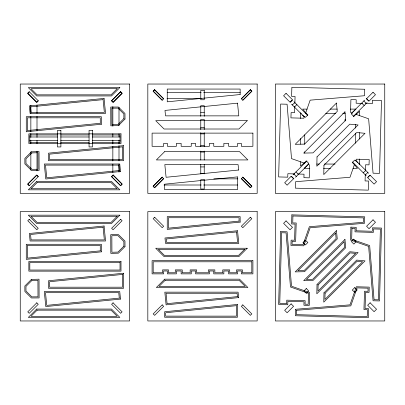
<?xml version="1.0" encoding="UTF-8"?>
<svg xmlns="http://www.w3.org/2000/svg" width="405" height="405" viewBox="0 0 405 405"><rect width="100%" height="100%" fill="white"/><g stroke="black" fill="none" stroke-linecap="round" stroke-linejoin="round"><path stroke-width="0.61" d="M294.769 106.439L294.582 112.656L291.119 112.56L290.927 117.88L303.821 118.23L304.438 116.463L305.426 117.359L307.871 114.914L305.684 112.919L310.164 100.151L364.556 95.727L364.733 89.257L291.858 87.288L291.61 96.395L295.073 96.491L294.865 103.326M365.285 174.099L365.077 180.934L368.54 181.03L368.292 190.137L295.417 188.168L295.594 181.698L349.986 177.274L354.466 164.506L352.279 162.511L354.724 160.066L355.712 160.962L356.329 159.195L369.223 159.545L369.031 164.865L365.568 164.769L365.381 170.986M29.297 91.829L27.682 93.449L36.693 102.46L38.313 100.845L29.216 91.697L27.768 93.145L36.789 102.166L38.237 100.718M162.284 177.01L153.136 186.163L154.533 187.561L163.686 178.413M241.314 99.012L250.467 89.864L251.864 91.262L242.716 100.415M290.36 102.176L292.4 100.136M292.319 104.951L294.769 102.505M296.875 104.611L294.425 107.057L291.529 104.161M345.581 119.207L344.716 120.077L345.531 120.892M352.77 112.023L361.635 103.159M364.627 100.167L361.731 103.062L364.176 105.513M293.078 174.808L306.894 160.987M353.256 116.438L367.072 102.617M295.523 177.258L298.419 174.363L295.974 171.912M298.515 174.266L307.38 165.402M363.275 172.814L365.725 170.368L368.621 173.264M365.381 174.919L367.831 172.474M367.75 177.289L369.79 175.249M351.555 113.37L356.005 109.107L350.36 109.107M308.595 164.055L304.145 168.318L309.79 168.318M355.418 114.858L359.68 111.334L359.68 115.724M304.732 162.567L300.469 166.09L300.469 161.701M167.179 92.426L201.169 92.426M203.69 92.426L240.195 92.426M167.047 98.577L201.169 98.577M307.086 109.107L302.697 109.107L306.22 113.37M330.293 109.107L337.188 109.107M200.769 112.489L204.231 112.489M325.742 113.37L335.811 113.37M342.736 113.37L345.257 113.37M200.769 127.362L204.231 127.362M200.769 133.878L204.231 133.878M57.576 134.956L29.818 134.956L29.818 142.469L57.576 142.469M60.73 134.956L89.12 134.956M92.274 134.956L120.032 134.956L120.032 142.469L92.274 142.469M29.818 136.981L57.576 136.981M60.73 136.981L89.12 136.981M92.274 136.981L120.032 136.981M29.818 140.444L57.576 140.444M60.73 140.444L89.12 140.444M92.274 140.444L120.032 140.444M60.73 142.469L89.12 142.469M200.769 145.537L204.231 145.537M200.769 152.052L204.231 152.052M316.781 164.055L319.302 164.055M324.339 164.055L335.041 164.055M200.769 166.926L204.231 166.926M323.585 168.318L330.485 168.318M353.064 168.318L357.453 168.318L353.929 164.055M200.769 173.694L204.231 173.694M213.805 178.848L237.821 178.848M164.03 184.999L201.169 184.999M203.69 184.999L237.679 184.999M362.348 103.407L356.132 103.219L356.228 99.757L350.907 99.564L350.558 112.458L352.325 113.076L351.429 114.063L353.874 116.508L355.868 114.321L368.636 118.802L373.061 173.193L379.531 173.37L381.5 100.496L372.392 100.248L372.296 103.71L365.462 103.503M294.688 173.922L287.854 173.715L287.758 177.177L278.65 176.929L280.619 104.055L287.089 104.232L291.514 158.623L304.282 163.104L306.276 160.917L308.721 163.362L307.825 164.349L309.592 164.967L309.243 177.861L303.922 177.668L304.018 174.206L297.802 174.018M366.201 98.587L368.651 101.037M363.837 100.956L366.282 103.407M355.884 160.527L365.588 170.232M293.979 101.716L307.598 115.334M352.552 162.091L366.171 175.709M294.562 107.193L304.266 116.898M293.868 174.018L296.313 176.469M291.499 176.388L293.949 178.838M242.716 177.01L251.864 186.163L250.467 187.561L241.314 178.413M163.686 99.012L154.533 89.864L153.136 91.262L162.284 100.415M38.237 176.707L36.789 175.259L27.768 184.28L29.216 185.728L38.313 176.58L36.693 174.965L27.682 183.976L29.297 185.596M355.843 160.633L357.549 162.415M358.83 163.752L359.68 164.643L359.68 158.998M301.32 113.673L300.469 112.782L300.469 118.427M302.601 115.01L304.307 116.792M359.68 132.658L359.68 138.93M355.418 124.305L355.418 128.081M355.418 133.118L355.418 143.193M304.732 134.865L304.732 144.307M304.732 151.86L304.732 153.12M300.469 138.495L300.469 144.139M204.231 116.316L204.231 105.72L200.769 105.72L200.769 116.316M204.231 129.59L204.231 119.45L200.769 119.45L200.769 129.59M204.231 132.754L204.231 146.661M204.231 151.085L204.231 159.965M204.231 164.364L204.231 173.846M200.769 132.754L200.769 146.661M200.769 151.085L200.769 159.965M200.769 164.364L200.769 173.846M118.999 107.34L118.999 125.596M118.999 133.777L118.999 136.925M118.999 140.074L118.999 143.851M118.999 145.739L118.999 160.846M118.999 163.995L118.999 172.176M112.848 106.591L112.848 126.178M112.848 133.761L112.848 136.92M112.848 140.079L112.848 143.871M112.848 146.402L112.848 160.937M112.848 164.096L112.848 172.307M37.002 105.118L37.002 113.329M37.002 116.488L37.002 131.023M37.002 133.554L37.002 137.346M37.002 140.505L37.002 143.664M37.002 151.247L37.002 170.834M30.851 105.249L30.851 113.43M30.851 116.579L30.851 131.686M30.851 133.574L30.851 137.351M30.851 140.5L30.851 143.648M30.851 151.829L30.851 170.085M317.019 156.892L316.821 166.217L358.081 124.958L349.748 124.163L317.019 156.892M317.019 284.467L316.821 293.792L358.081 252.533L349.748 251.738L317.019 284.467M318.102 284.933L317.971 291.094L355.666 253.403L350.158 252.877L318.102 284.933M323.97 165.245L323.772 174.57L365.026 133.311L356.699 132.516L323.97 165.245M323.97 292.82L323.772 302.145L365.026 260.886L356.699 260.091L323.97 292.82M325.053 293.281L324.921 299.447L362.612 261.751L357.104 261.23L325.053 293.281M280.619 231.63L278.65 304.504L287.758 304.752L287.854 301.29L304.018 301.781L303.922 305.243L309.243 305.436L309.592 292.542L291.514 286.198L287.089 231.807L280.619 231.63M281.683 232.753L279.769 303.441L286.694 303.628L286.786 300.161L305.137 300.723L305.046 304.19L308.18 304.302L308.478 293.311L290.481 286.998L286.082 232.87L281.683 232.753M291.858 214.863L291.61 223.97L295.073 224.066L294.582 240.231L291.119 240.135L290.927 245.455L303.821 245.805L310.164 227.726L364.556 223.302L364.733 216.832L291.858 214.863M292.921 215.981L292.734 222.907L296.202 222.998L295.64 241.35L292.172 241.258L292.061 244.392L303.051 244.691L309.364 226.694L363.493 222.294L363.609 217.895L292.921 215.981M295.594 309.273L295.417 315.743L368.292 317.712L368.54 308.605L365.077 308.509L365.568 292.344L369.031 292.44L369.223 287.12L356.329 286.77L349.986 304.849L295.594 309.273M296.657 310.281L296.541 314.68L367.229 316.594L367.416 309.668L363.948 309.577L364.51 291.225L367.978 291.317L368.089 288.183L357.099 287.884L350.786 305.881L296.657 310.281M350.907 227.139L350.558 240.033L368.636 246.377L373.061 300.768L379.531 300.945L381.5 228.071L372.392 227.823L372.296 231.285L356.132 230.794L356.228 227.332L350.907 227.139M351.97 228.273L351.672 239.264L369.669 245.577L374.068 299.705L378.467 299.822L380.381 229.134L373.456 228.946L373.364 232.414L355.013 231.852L355.104 228.385L351.97 228.273M306.276 288.492L304.003 290.982L306.453 293.433L308.721 290.937L306.276 288.492M353.697 239.142L351.429 241.638L353.874 244.083L356.147 241.593L353.697 239.142M31.408 151.834L24.867 158.39L24.887 163.919L31.418 170.389L39.098 170.358L39.017 151.607L31.408 151.834M31.873 152.918L25.96 158.841L25.981 163.458L31.868 169.295L37.999 169.27L37.928 152.736L31.873 152.918M123.889 118.584L117.976 124.507L111.922 124.689L111.851 108.155L117.982 108.13L123.869 113.967L123.889 118.584M124.983 119.035L118.442 125.591L110.833 125.818L110.752 107.067L118.432 107.036L124.963 113.506L124.983 119.035M31.408 279.409L24.867 285.965L24.887 291.494L31.418 297.964L39.098 297.933L39.017 279.182L31.408 279.409M31.873 280.493L25.96 286.416L25.981 291.033L31.868 296.87L37.999 296.845L37.928 280.311L31.873 280.493M123.889 246.159L117.976 252.082L111.922 252.264L111.851 235.73L117.982 235.705L123.869 241.542L123.889 246.159M124.983 246.61L118.442 253.165L110.833 253.393L110.752 234.642L118.432 234.611L124.963 241.081L124.983 246.61M117.202 88.695L111.051 94.846L37.118 94.846L30.962 88.695L117.202 88.695M119.84 87.601L111.502 95.939L36.663 95.939L28.325 87.601L119.84 87.601M120.634 91.697L111.613 100.718L113.061 102.166L122.082 93.145L120.634 91.697M120.553 91.829L111.537 100.845L113.157 102.46L122.168 93.449L120.553 91.829M36.663 181.486L28.325 189.823L119.84 189.823L111.502 181.486L36.663 181.486M37.118 182.579L30.962 188.73L117.202 188.73L111.051 182.579L37.118 182.579M154.629 89.652L153.181 91.1L162.202 100.121L163.65 98.673L154.629 89.652M29.216 219.272L27.768 220.72L36.789 229.741L38.237 228.293L29.216 219.272M113.157 174.965L111.537 176.58L120.553 185.596L122.168 183.976L113.157 174.965M113.061 175.259L111.613 176.707L120.634 185.728L122.082 184.28L113.061 175.259M164.703 151.597L156.365 159.935L247.885 159.935L239.542 151.597L164.703 151.597M117.202 216.27L111.051 222.421L37.118 222.421L30.962 216.27L117.202 216.27M119.84 215.177L111.502 223.514L36.663 223.514L28.325 215.177L119.84 215.177M162.202 177.304L153.181 186.325L154.629 187.773L163.65 178.752L162.202 177.304M36.789 302.834L27.768 311.855L29.216 313.303L38.237 304.282L36.789 302.834M120.634 219.272L111.613 228.293L113.061 229.741L122.082 220.72L120.634 219.272M250.371 89.652L241.35 98.673L242.798 100.121L251.819 91.1L250.371 89.652M36.663 309.061L28.325 317.399L119.84 317.399L111.502 309.061L36.663 309.061M37.118 310.154L30.962 316.305L117.202 316.305L111.051 310.154L37.118 310.154M247.242 120.675L238.904 129.013L164.065 129.013L155.728 120.675L247.242 120.675M154.629 217.227L153.181 218.675L162.202 227.696L163.65 226.248L154.629 217.227M286.046 93.312L283.601 95.762L290.046 102.202L292.491 99.757L286.046 93.312M113.061 302.834L111.613 304.282L120.634 313.303L122.082 311.855L113.061 302.834M242.798 177.304L241.35 178.752L250.371 187.773L251.819 186.325L242.798 177.304M336.459 103.057L295.199 144.317L304.525 144.119L337.254 111.39L336.459 103.057M164.703 279.172L156.365 287.509L247.885 287.509L239.542 279.172L164.703 279.172M165.159 280.265L159.008 286.416L245.243 286.416L239.092 280.265L165.159 280.265M344.949 111.831L303.694 153.09L313.014 152.887L345.743 120.158L344.949 111.831M373.025 92.239L366.586 98.683L369.031 101.128L375.475 94.684L373.025 92.239M162.202 304.879L153.181 313.9L154.629 315.348L163.65 306.327L162.202 304.879M291.119 176.297L284.675 182.741L287.125 185.186L293.564 178.742L291.119 176.297M250.371 217.227L241.35 226.248L242.798 227.696L251.819 218.675L250.371 217.227M244.605 249.343L238.449 255.494L164.516 255.494L158.365 249.343L244.605 249.343M247.242 248.25L238.904 256.588L164.065 256.588L155.728 248.25L247.242 248.25M286.046 220.887L283.601 223.337L290.046 229.777L292.491 227.332L286.046 220.887M370.104 175.223L367.659 177.668L374.104 184.113L376.549 181.663L370.104 175.223M305.38 240.216L302.93 242.666L305.426 244.934L307.871 242.489L305.38 240.216M242.798 304.879L241.35 306.327L250.371 315.348L251.819 313.9L242.798 304.879M336.459 230.632L295.199 271.892L304.525 271.694L337.254 238.965L336.459 230.632M335.593 233.047L297.898 270.742L304.064 270.611L336.115 238.555L335.593 233.047M344.949 239.406L303.694 280.665L313.014 280.462L345.743 247.733L344.949 239.406M344.083 241.82L306.393 279.511L312.554 279.379L344.604 247.328L344.083 241.82M373.025 219.814L366.586 226.258L369.031 228.703L375.475 222.259L373.025 219.814M291.119 303.871L284.675 310.316L287.125 312.761L293.564 306.317L291.119 303.871M354.724 287.641L352.279 290.086L354.77 292.359L357.22 289.909L354.724 287.641M370.104 302.798L367.659 305.243L374.104 311.688L376.549 309.238L370.104 302.798M104.065 98.435L29.347 105.907L30.102 113.42L105.563 113.42L104.065 98.435M103.083 99.63L30.547 106.885L31.089 112.327L104.353 112.327L103.083 99.63M240.15 94.527L167.25 101.817L167.25 89.059L240.15 89.059L240.15 94.527M237.527 103.169L164.987 110.423L165.534 115.865L238.798 115.865L237.527 103.169M100.268 123.272L27.368 130.562L27.368 117.804L100.268 117.804L100.268 123.272M101.361 124.264L26.274 131.772L26.274 116.711L101.361 116.711L101.361 124.264M123.576 145.653L48.489 153.161L48.489 160.714L123.576 160.714L123.576 145.653M122.482 146.863L49.582 154.153L49.582 159.621L122.482 159.621L122.482 146.863M119.303 170.54L46.767 177.795L45.497 165.098L118.761 165.098L119.303 170.54M120.503 171.517L45.785 178.99L44.287 164.005L119.748 164.005L120.503 171.517M238.631 170.024L166.096 177.279L164.825 164.582L238.089 164.582L238.631 170.024M237.487 176.894L164.587 184.184L164.587 189.651L237.487 189.651L237.487 176.894M104.065 226.01L29.347 233.482L30.102 240.995L105.563 240.995L104.065 226.01M103.083 227.205L30.547 234.46L31.089 239.902L104.353 239.902L103.083 227.205M239.056 221.11L168.343 228.182L168.343 217.728L239.056 217.728L239.056 221.11M240.15 222.102L167.25 229.392L167.25 216.635L240.15 216.635L240.15 222.102M237.527 230.744L164.987 237.998L165.534 243.44L238.798 243.44L237.527 230.744M236.545 231.944L166.187 238.98L166.521 242.347L237.588 242.347L236.545 231.944M100.268 250.847L27.368 258.137L27.368 245.379L100.268 245.379L100.268 250.847M101.361 251.839L26.274 259.347L26.274 244.286L101.361 244.286L101.361 251.839M123.576 273.228L48.489 280.736L48.489 288.289L123.576 288.289L123.576 273.228M122.482 274.438L49.582 281.728L49.582 287.196L122.482 287.196L122.482 274.438M119.303 298.115L46.767 305.37L45.497 292.673L118.761 292.673L119.303 298.115M120.503 299.092L45.785 306.565L44.287 291.58L119.748 291.58L120.503 299.092M237.436 296.617L167.073 303.654L166.035 293.25L237.097 293.25L237.436 296.617M238.631 297.599L166.096 304.854L164.825 292.157L238.089 292.157L238.631 297.599M237.487 304.469L164.587 311.759L164.587 317.226L237.487 317.226L237.487 304.469M236.393 305.674L165.68 312.746L165.68 316.133L236.393 316.133L236.393 305.674M129.6 84.037L20.25 84.037L20.25 193.387L129.6 193.387L129.6 84.037M257.175 84.037L147.825 84.037L147.825 193.387L257.175 193.387L257.175 84.037M384.75 84.037L275.4 84.037L275.4 193.387L384.75 193.387L384.75 84.037M204.231 90.391L200.769 90.391L200.769 99.751L204.231 99.751L204.231 90.391M60.887 130.405L57.424 130.405L57.424 146.939L60.887 146.939L60.887 130.405M92.517 130.405L89.054 130.405L89.054 146.939L92.517 146.939L92.517 130.405M252.907 133.118L152.093 133.118L152.093 146.296L163.64 146.296L163.64 143.41L167.417 143.41L167.417 146.296L176.377 146.296L176.377 143.41L181.146 143.41L181.146 146.296L191.246 146.296L191.246 143.41L195.58 143.41L195.58 146.296L209.42 146.296L209.42 143.41L213.754 143.41L213.754 146.296L223.854 146.296L223.854 143.41L228.623 143.41L228.623 146.296L237.583 146.296L237.583 143.41L241.36 143.41L241.36 146.296L252.907 146.296L252.907 133.118M120.999 133.863L28.851 133.863L28.851 143.562L120.999 143.562L120.999 133.863M204.231 179.663L200.769 179.663L200.769 189.024L204.231 189.024L204.231 179.663M129.6 211.612L20.25 211.612L20.25 320.962L129.6 320.962L129.6 211.612M257.175 211.612L147.825 211.612L147.825 320.962L257.175 320.962L257.175 211.612M384.75 211.612L275.4 211.612L275.4 320.962L384.75 320.962L384.75 211.612M252.907 260.693L152.093 260.693L152.093 273.871L163.64 273.871L163.64 270.986L167.417 270.986L167.417 273.871L176.377 273.871L176.377 270.986L181.146 270.986L181.146 273.871L191.246 273.871L191.246 270.986L195.58 270.986L195.58 273.871L209.42 273.871L209.42 270.986L213.754 270.986L213.754 273.871L223.854 273.871L223.854 270.986L228.623 270.986L228.623 273.871L237.583 273.871L237.583 270.986L241.36 270.986L241.36 273.871L252.907 273.871L252.907 260.693M120.999 261.438L28.851 261.438L28.851 271.137L120.999 271.137L120.999 261.438M251.814 261.787L153.186 261.787L153.186 272.778L162.547 272.778L162.547 269.892L168.51 269.892L168.51 272.778L175.284 272.778L175.284 269.892L182.24 269.892L182.24 272.778L190.153 272.778L190.153 269.892L196.673 269.892L196.673 272.778L208.327 272.778L208.327 269.892L214.847 269.892L214.847 272.778L222.76 272.778L222.76 269.892L229.716 269.892L229.716 272.778L236.49 272.778L236.49 269.892L242.453 269.892L242.453 272.778L251.814 272.778L251.814 261.787M120.032 262.531L29.818 262.531L29.818 270.044L120.032 270.044L120.032 262.531"/></g></svg>
